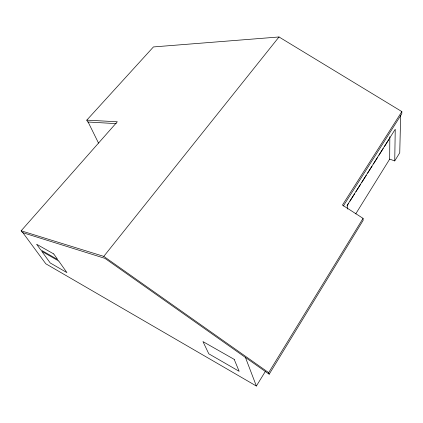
<?xml version="1.0" encoding="UTF-8"?>
<svg xmlns="http://www.w3.org/2000/svg" width="423" height="423" viewBox="0 0 423 423"><rect width="100%" height="100%" fill="white"/><g stroke="black" fill="none" stroke-linecap="round" stroke-linejoin="round"><path stroke-width="0.63" d="M355.732 213.89L389.678 159.138L389.832 136.729M389.678 159.138L394.738 160.914L395.241 129.258L347.32 205.155L347.611 209.068M400.66 115.135L399.746 152.772L394.738 160.914M116.235 123.622L87.704 121.998L86.784 120.137L153.427 46.937L279.006 36.97L401.85 111.593L401.792 113.813L343.317 206.012M363.056 218.353L363.146 220.346L269.192 374.207L268.674 372.647L363.056 218.353L342.445 205.081L401.85 111.593M22.874 232.703L45.795 263.772L256.37 386.03L265.364 371.399M346.945 205.938L348.61 203.294M349.948 201.179L354.553 193.882M355.944 191.677L360.481 184.497M361.818 182.376L366.281 175.307M367.635 173.155L372.034 166.197M373.43 163.976L377.76 157.123M378.929 155.267L383.19 148.515M384.486 146.469L388.684 139.817M86.784 120.137L117.319 121.771L21.15 230.805L103.772 256.38L279.006 36.97M103.772 256.38L268.674 372.647M269.192 374.207L104.962 258.358L22.451 232.571L21.15 230.805M88.116 122.02L98.522 143.085M245.44 357.456L256.37 386.03M53.758 253.948L36.621 244.245L40.724 249.898L57.734 259.579L53.758 253.948M234.205 359.37L202.971 341.604L208.798 353.808L239.159 371.315L234.205 359.37M58.723 260.991L41.755 251.31L50.226 262.963L66.919 272.597L58.723 260.991"/></g></svg>
